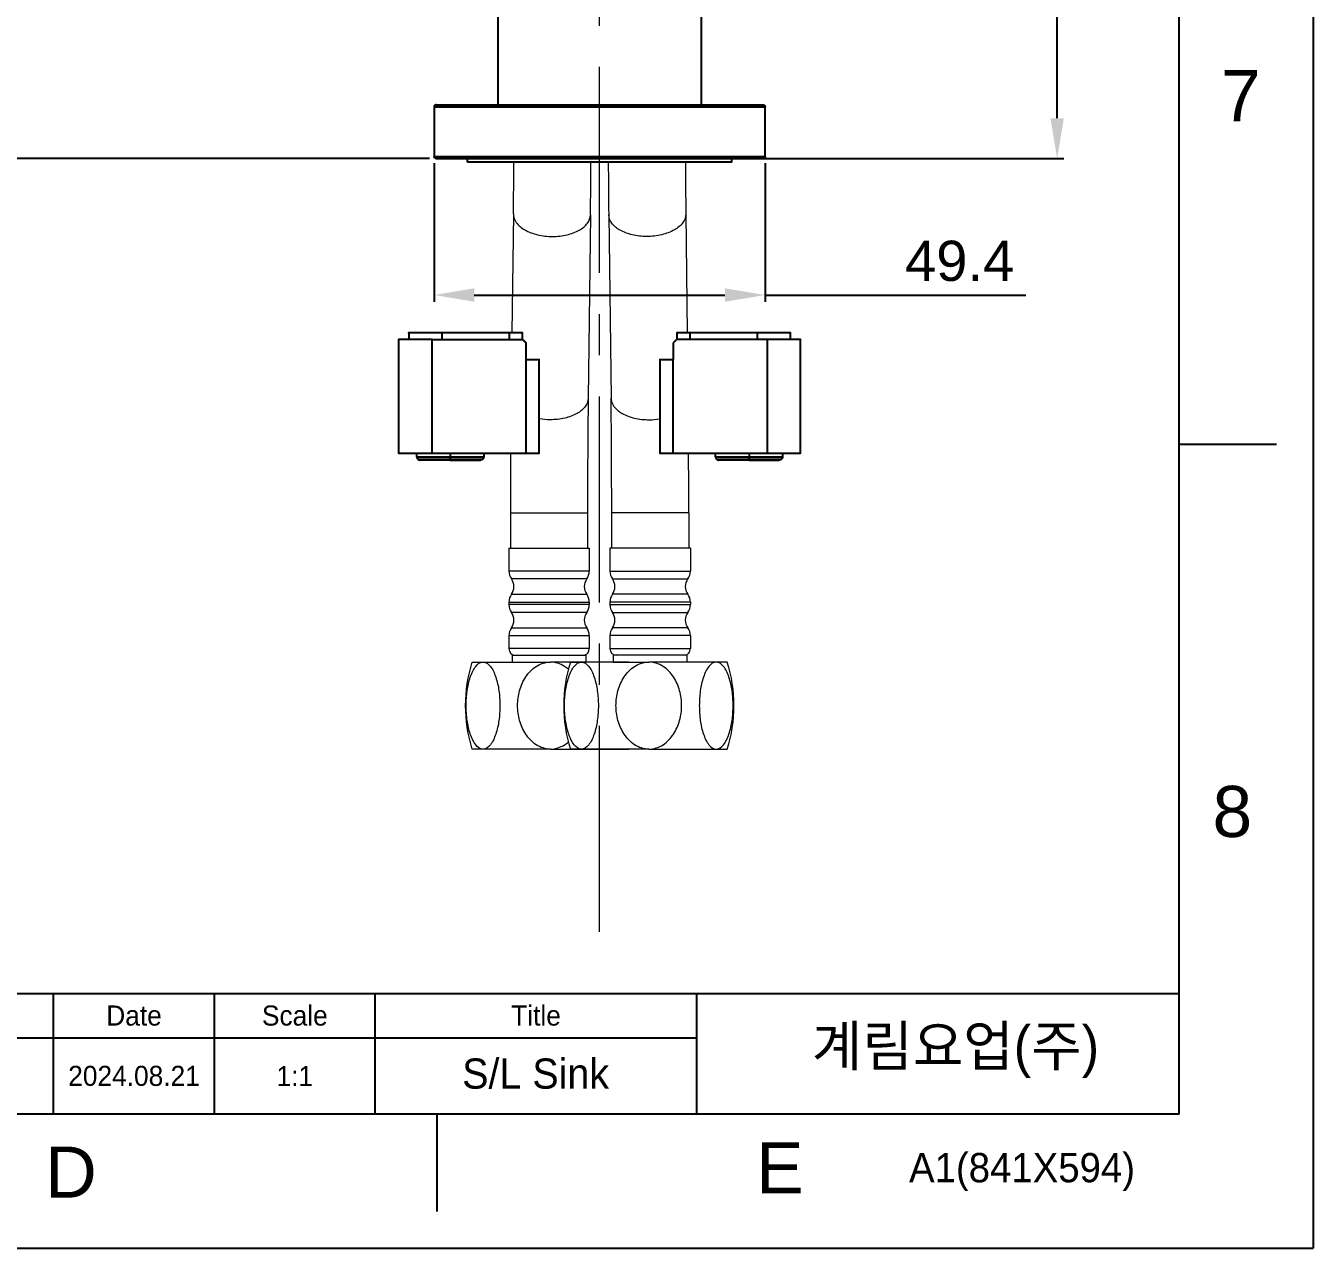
# Model space of a CAD drawing. Header units: inches. Extents: x 5272 to 5866, y -631 to 209.
# Drawn here: x 5674.1 to 5866.3, y -631 to -448.6 of the extents above; entities that cross this region are included whole.
import ezdxf

# ---------------------------------------------------------------- set-up
doc = ezdxf.new("R2010")
doc.units = ezdxf.units.IN
doc.header["$LTSCALE"] = 4.84
doc.header["$MEASUREMENT"] = 0
doc.linetypes.add('CENTERX2', pattern=[20.32, 12.7, -2.54, 2.54, -2.54])
doc.layers.get('0').update_dxf_attribs({"linetype": 'CONTINUOUS', "lineweight": 13})
for name, color, linetype, lineweight in [('CENTER', 1, 'CENTERX2', 15), ('DIM', 3, 'CONTINUOUS', 9), ('TEXT', 2, 'CONTINUOUS', 13)]:
    doc.layers.add(name, color=color, linetype=linetype, lineweight=lineweight)
doc.layers.add('FORM', color=7, linetype='CONTINUOUS')
doc.styles.add('ROMANS', font='Gulim.ttf')
doc.styles.get("Standard").update_dxf_attribs({"font": 'arial.ttf'})
doc.dimstyles.new('사본 DIMSTYLE_1', dxfattribs={"dimtxt": 6, "dimasz": 6, "dimexe": 1, "dimexo": 1, "dimgap": 2, "dimtad": 1, "dimtih": 1, "dimtoh": 1, "dimdec": 1, "dimdsep": 46, "dimtxsty": 'Standard', "dimcen": 0, "dimclrd": 3, "dimclre": 3, "dimclrt": 4, "dimazin": 0, "dimtp": 0.3, "dimtm": 0.3, "dimtfac": 1, "dimtdec": 1, "dimtofl": 0, "dimtmove": 0, "dimatfit": 3, "dimfxl": 1, "dimtolj": 1, "dimtzin": 0, "dimarcsym": 0})

# ---------------------------------------------------------------- blocks, each defined once
blk = doc.blocks.new('*D3')
at = {"layer": 'DIM', "color": 3, "lineweight": -2, "transparency": 16777216}
for p, q in [((5760.75, -267.36), (5829.03, -267.36)), ((5828.03, -273.36), (5828.03, -362.8)), ((5828.03, -462.36), (5828.03, -372.93)), ((5760.75, -468.36), (5829.03, -468.36))]:
    blk.add_line(p, q, dxfattribs=at)
at = {"layer": 'DIM', "color": 3, "transparency": 16777216}
for points in [[(5827.03, -273.36), (5829.03, -273.36), (5828.03, -267.36)], [(5827.03, -462.36), (5829.03, -462.36), (5828.03, -468.36)]]:
    blk.add_solid(points, dxfattribs=at)
at = {"layer": 'DIM', "color": 4, "transparency": 16777216, "insert": (5828.03, -367.86), "char_height": 6, "attachment_point": 5}
blk.add_mtext('\\A1;201', dxfattribs=at)
blk = doc.blocks.new('*D7')
at = {"layer": 'DIM', "color": 3, "lineweight": -2, "transparency": 16777216}
for p, q in [((5735.05, -469.06), (5735.05, -489.74)), ((5784.45, -469.06), (5784.45, -489.74)), ((5741.05, -488.74), (5778.45, -488.74)), ((5784.45, -488.74), (5823.38, -488.74))]:
    blk.add_line(p, q, dxfattribs=at)
at = {"layer": 'DIM', "color": 3, "transparency": 16777216}
for points in [[(5741.05, -487.74), (5741.05, -489.74), (5735.05, -488.74)], [(5778.45, -487.74), (5778.45, -489.74), (5784.45, -488.74)]]:
    blk.add_solid(points, dxfattribs=at)
at = {"layer": 'DIM', "color": 4, "transparency": 16777216, "insert": (5813.48, -483.68), "char_height": 6, "attachment_point": 5}
blk.add_mtext('\\A1;49.4', dxfattribs=at)
blk = doc.blocks.new('*D13')
at = {"layer": 'DIM', "color": 3, "lineweight": -2, "transparency": 16777216}
for p, q in [((5544.13, -155.7), (5528.75, -155.7)), ((5529.75, -161.7), (5529.75, -306.96)), ((5529.75, -462.36), (5529.75, -317.1)), ((5734.35, -468.36), (5528.75, -468.36))]:
    blk.add_line(p, q, dxfattribs=at)
at = {"layer": 'DIM', "color": 3, "transparency": 16777216}
for points in [[(5528.75, -161.7), (5530.75, -161.7), (5529.75, -155.7)], [(5528.75, -462.36), (5530.75, -462.36), (5529.75, -468.36)]]:
    blk.add_solid(points, dxfattribs=at)
at = {"layer": 'DIM', "color": 4, "transparency": 16777216, "insert": (5529.75, -312.03), "char_height": 6, "attachment_point": 5}
blk.add_mtext('\\A1;312.7', dxfattribs=at)

msp = doc.modelspace()

# ---------------------------------------------------------------- linework, layer by layer
at = {"color": 7, "linetype": 'Continuous'}
for p, q in [((5746.88, -476.64), (5746.67, -494.36)), ((5758.38, -476.78), (5758.05, -504.12)), ((5761.12, -476.78), (5761.45, -504.12)), ((5772.62, -476.64), (5772.83, -494.36)), ((5746.46, -521.26), (5757.96, -521.26)), ((5746.46, -521.26), (5746.46, -526.5)), ((5757.96, -521.26), (5757.96, -526.5)), ((5773.04, -521.26), (5761.54, -521.26)), ((5761.54, -521.26), (5761.54, -526.5)), ((5773.04, -521.26), (5773.04, -526.5)), ((5746.21, -526.5), (5758.21, -526.5)), ((5746.21, -526.5), (5746.21, -529.94)), ((5758.21, -526.5), (5758.21, -529.94)), ((5773.29, -526.5), (5761.29, -526.5)), ((5761.29, -526.5), (5761.29, -529.94)), ((5773.29, -526.5), (5773.29, -529.94)), ((5758.21, -529.94), (5746.21, -529.94)), ((5761.29, -529.94), (5773.29, -529.94)), ((5757.83, -531.1), (5746.58, -531.1)), ((5761.67, -531.1), (5772.92, -531.1)), ((5746.58, -533.39), (5757.83, -533.39)), ((5772.92, -533.39), (5761.67, -533.39)), ((5746.21, -534.56), (5758.21, -534.56)), ((5746.21, -534.56), (5746.21, -534.94)), ((5758.21, -534.94), (5746.21, -534.94)), ((5757.83, -536.1), (5746.58, -536.1)), ((5758.21, -534.56), (5758.21, -534.94)), ((5773.29, -534.56), (5761.29, -534.56)), ((5761.29, -534.56), (5761.29, -534.94)), ((5761.29, -534.94), (5773.29, -534.94)), ((5761.67, -536.1), (5772.92, -536.1)), ((5773.29, -534.56), (5773.29, -534.94)), ((5746.21, -539.56), (5758.21, -539.56)), ((5746.21, -539.56), (5746.21, -541.5)), ((5746.58, -538.39), (5757.83, -538.39)), ((5758.21, -539.56), (5758.21, -541.5)), ((5773.29, -539.56), (5761.29, -539.56)), ((5761.29, -539.56), (5761.29, -541.5)), ((5772.92, -538.39), (5761.67, -538.39)), ((5773.29, -539.56), (5773.29, -541.5)), ((5758.21, -541.5), (5746.21, -541.5)), ((5761.29, -541.5), (5773.29, -541.5)), ((5740.71, -543.5), (5752.4, -543.5)), ((5746.71, -542.5), (5757.71, -542.5)), ((5746.71, -542.5), (5746.71, -543.5)), ((5764.1, -543.5), (5752.4, -543.5)), ((5755.39, -543.5), (5757.71, -543.5)), ((5757.71, -542.5), (5757.71, -543.5)), ((5772.79, -542.5), (5761.79, -542.5)), ((5761.79, -542.5), (5761.79, -543.5)), ((5761.79, -543.5), (5767.09, -543.5)), ((5778.79, -543.5), (5767.09, -543.5)), ((5772.79, -542.5), (5772.79, -543.5)), ((5752.4, -556.5), (5740.71, -556.5)), ((5752.4, -556.5), (5764.1, -556.5)), ((5767.09, -556.5), (5755.39, -556.5)), ((5767.09, -556.5), (5778.79, -556.5))]:
    msp.add_line(p, q, dxfattribs=at)
for centre, radius, start, end in [((4478.74, -461.74), 1268.23, 359.32714, 359.67842), ((4476.52, -461.72), 1281.95, 359.3272, 359.681), ((7042.97, -461.72), 1281.95, 180.319, 180.6728), ((7040.76, -461.74), 1268.23, 180.32158, 180.67286), ((7137.29, -520.22), 1379.34, 179.33143, 180.04331), ((4382.21, -520.22), 1379.34, 359.95669, 0.66857), ((7137.15, -520.22), 1390.7, 179.67635, 180.043), ((4382.35, -520.22), 1390.7, 359.957, 0.32365), ((5748.21, -529.94), 2, 180, 215.6591), ((5756.21, -529.94), 2, 324.3409, 0), ((5763.29, -529.94), 2, 180, 215.6591), ((5771.29, -529.94), 2, 324.3409, 0), ((5744.96, -532.27), 2, 0.59, 35.6591), ((5744.96, -532.23), 2, 324.3409, 359.41), ((5759.46, -532.27), 2, 144.3409, 179.41), ((5759.46, -532.23), 2, 180.59, 215.6591), ((5760.04, -532.27), 2, 0.59, 35.6591), ((5760.04, -532.23), 2, 324.3409, 359.41), ((5774.54, -532.27), 2, 144.3409, 179.41), ((5774.54, -532.23), 2, 180.59, 215.6591), ((5748.21, -534.56), 2, 144.3409, 180), ((5756.21, -534.56), 2, 0, 35.6591), ((5763.29, -534.56), 2, 144.3409, 180), ((5771.29, -534.56), 2, 0, 35.6591), ((5748.21, -534.94), 2, 180, 215.6591), ((5744.96, -537.27), 2, 0.59, 35.6591), ((5759.46, -537.27), 2, 144.3409, 179.41), ((5756.21, -534.94), 2, 324.3409, 0), ((5763.29, -534.94), 2, 180, 215.6591), ((5760.04, -537.27), 2, 0.59, 35.6591), ((5774.54, -537.27), 2, 144.3409, 179.41), ((5771.29, -534.94), 2, 324.3409, 0), ((5744.96, -537.23), 2, 324.3409, 359.41), ((5759.46, -537.23), 2, 180.59, 215.6591), ((5760.04, -537.23), 2, 324.3409, 359.41), ((5774.54, -537.23), 2, 180.59, 215.6591), ((5748.21, -539.56), 2, 144.3409, 180), ((5756.21, -539.56), 2, 0, 35.6591), ((5763.29, -539.56), 2, 144.3409, 180), ((5771.29, -539.56), 2, 0, 35.6591), ((5747.21, -541.5), 1, 180, 270), ((5757.21, -541.5), 1, 270, 0), ((5762.29, -541.5), 1, 180, 270), ((5772.29, -541.5), 1, 270, 0), ((5761.33, -550), 21.63, 162.5077, 197.4923), ((5776.02, -550), 21.63, 162.5077, 197.4923), ((5758.17, -550), 21.63, 342.5077, 17.4923)]:
    msp.add_arc(centre, radius, start, end, dxfattribs=at)
at = {"lineweight": -3}
for points in [[(5744.55, -378.93), (5744.55, -419.65), (5744.55, -460.36)], [(5774.95, -460.36), (5774.95, -419.65), (5774.95, -378.93)], [(5735.05, -460.66), (5735.05, -464.36), (5735.05, -468.06)], [(5784.45, -468.06), (5784.45, -464.36), (5784.45, -460.66)], [(5740.05, -468.86), (5740.05, -468.61), (5740.05, -468.36)], [(5740.05, -468.86), (5740.05, -468.61), (5740.05, -468.36)], [(5779.45, -468.36), (5779.45, -468.61), (5779.45, -468.86)], [(5779.45, -468.36), (5779.45, -468.61), (5779.45, -468.86)], [(5729.75, -495.36), (5729.75, -503.86), (5729.75, -512.36)], [(5731.25, -494.36), (5731.25, -494.86), (5731.25, -495.36)], [(5734.75, -512.36), (5734.75, -503.86), (5734.75, -495.36)], [(5734.75, -495.36), (5741.5, -495.36), (5748.25, -495.36)], [(5746.25, -494.36), (5741.25, -494.36), (5736.25, -494.36)], [(5736.25, -495.36), (5736.25, -494.86), (5736.25, -494.36)], [(5746.25, -494.36), (5746.25, -494.86), (5746.25, -495.36)], [(5748.25, -495.36), (5748.25, -494.86), (5748.25, -494.36)], [(5748.25, -495.36), (5748.5, -495.61), (5748.75, -495.86)], [(5771.25, -495.36), (5771, -495.61), (5770.75, -495.86)], [(5771.25, -494.36), (5771.25, -494.86), (5771.25, -495.36)], [(5784.75, -495.36), (5778, -495.36), (5771.25, -495.36)], [(5783.25, -494.36), (5778.25, -494.36), (5773.25, -494.36)], [(5773.25, -495.36), (5773.25, -494.86), (5773.25, -494.36)], [(5783.25, -494.36), (5783.25, -494.86), (5783.25, -495.36)], [(5784.75, -495.36), (5784.75, -503.86), (5784.75, -512.36)], [(5788.25, -495.36), (5788.25, -494.86), (5788.25, -494.36)], [(5789.75, -512.36), (5789.75, -503.86), (5789.75, -495.36)], [(5748.75, -495.86), (5748.75, -497.11), (5748.75, -498.36)], [(5770.75, -495.86), (5770.75, -497.11), (5770.75, -498.36)], [(5748.75, -498.36), (5748.75, -505.36), (5748.75, -512.36)], [(5750.75, -512.36), (5750.75, -505.36), (5750.75, -498.36)], [(5768.75, -498.36), (5768.75, -505.36), (5768.75, -512.36)], [(5770.75, -512.36), (5770.75, -505.36), (5770.75, -498.36)], [(5732.45, -512.86), (5732.45, -512.61), (5732.45, -512.36)], [(5734.75, -512.36), (5741.75, -512.36), (5748.75, -512.36)], [(5737.45, -512.36), (5737.45, -512.61), (5737.45, -512.86)], [(5742.45, -512.36), (5742.45, -512.61), (5742.45, -512.86)], [(5770.75, -512.36), (5777.75, -512.36), (5784.75, -512.36)], [(5777.05, -512.86), (5777.05, -512.61), (5777.05, -512.36)], [(5782.05, -512.36), (5782.05, -512.61), (5782.05, -512.86)], [(5787.05, -512.36), (5787.05, -512.61), (5787.05, -512.86)]]:
    msp.add_open_spline(points, degree=2, dxfattribs=at)
for points, weights in [([(5735.05, -460.66), (5735.05, -460.66), (5759.75, -460.66)], [1, 0.707106781187, 1]), ([(5735.35, -460.36), (5735.05, -460.36), (5735.05, -460.66)], [1, 0.707106781187, 1]), ([(5735.35, -460.36), (5735.35, -460.36), (5759.75, -460.36)], [1, 0.707106781187, 1]), ([(5759.75, -460.36), (5784.15, -460.36), (5784.15, -460.36)], [1, 0.707106781187, 1]), ([(5759.75, -460.66), (5784.45, -460.66), (5784.45, -460.66)], [1, 0.707106781187, 1]), ([(5784.15, -460.36), (5784.45, -460.36), (5784.45, -460.66)], [1, 0.707106781187, 1]), ([(5735.05, -468.06), (5735.05, -468.06), (5759.75, -468.06)], [1, 0.707106781187, 1]), ([(5735.35, -468.36), (5735.05, -468.36), (5735.05, -468.06)], [1, 0.707106781187, 1]), ([(5735.35, -468.36), (5735.35, -468.36), (5759.75, -468.36)], [1, 0.707106781187, 1]), ([(5759.75, -468.06), (5784.45, -468.06), (5784.45, -468.06)], [1, 0.707106781187, 1]), ([(5759.75, -468.36), (5784.15, -468.36), (5784.15, -468.36)], [1, 0.707106781187, 1]), ([(5784.45, -468.06), (5784.45, -468.36), (5784.15, -468.36)], [1, 0.707106781187, 1]), ([(5740.05, -468.86), (5740.05, -468.86), (5759.75, -468.86)], [1, 0.707106781187, 1]), ([(5759.75, -468.86), (5779.45, -468.86), (5779.45, -468.86)], [1, 0.707106781187, 1]), ([(5734.75, -495.36), (5729.75, -495.36), (5729.75, -495.36)], [1, 0.707106781187, 1]), ([(5736.25, -494.36), (5731.25, -494.36), (5731.25, -494.36)], [1, 0.707106781187, 1]), ([(5748.25, -494.36), (5748.25, -494.36), (5746.25, -494.36)], [1, 0.707106781187, 1]), ([(5773.25, -494.36), (5771.25, -494.36), (5771.25, -494.36)], [1, 0.707106781187, 1]), ([(5788.25, -494.36), (5788.25, -494.36), (5783.25, -494.36)], [1, 0.707106781187, 1]), ([(5789.75, -495.36), (5789.75, -495.36), (5784.75, -495.36)], [1, 0.707106781187, 1]), ([(5748.75, -498.36), (5750.75, -498.36), (5750.75, -498.36)], [1, 0.707106781187, 1]), ([(5768.75, -498.36), (5768.75, -498.36), (5770.75, -498.36)], [1, 0.707106781187, 1]), ([(5729.75, -512.36), (5729.75, -512.36), (5734.75, -512.36)], [1, 0.707106781187, 1]), ([(5732.45, -512.86), (5732.45, -512.86), (5737.45, -512.86)], [1, 0.707106781187, 1]), ([(5732.45, -512.86), (5732.45, -513.07), (5732.6, -513.22)], [1, 0.853553390594, 0.853553390593]), ([(5737.45, -512.86), (5742.45, -512.86), (5742.45, -512.86)], [1, 0.707106781187, 1]), ([(5737.45, -513.22), (5737.45, -513.07), (5737.45, -512.86)], [1, 0.92387953251, 1]), ([(5742.45, -512.86), (5742.45, -513.07), (5742.3, -513.22)], [1, 0.853553390594, 0.853553390593]), ([(5748.75, -512.36), (5750.75, -512.36), (5750.75, -512.36)], [1, 0.707106781187, 1]), ([(5768.75, -512.36), (5768.75, -512.36), (5770.75, -512.36)], [1, 0.707106781187, 1]), ([(5777.05, -512.86), (5777.05, -512.86), (5782.05, -512.86)], [1, 0.707106781187, 1]), ([(5777.05, -512.86), (5777.05, -513.07), (5777.2, -513.22)], [1, 0.853553390594, 0.853553390593]), ([(5782.05, -512.86), (5787.05, -512.86), (5787.05, -512.86)], [1, 0.707106781187, 1]), ([(5782.05, -513.22), (5782.05, -513.07), (5782.05, -512.86)], [1, 0.92387953251, 1]), ([(5784.75, -512.36), (5789.75, -512.36), (5789.75, -512.36)], [1, 0.707106781187, 1]), ([(5787.05, -512.86), (5787.05, -513.07), (5786.9, -513.22)], [1, 0.853553390594, 0.853553390593]), ([(5732.6, -513.22), (5732.6, -513.22), (5737.45, -513.22)], [1, 0.707106781187, 1]), ([(5732.6, -513.22), (5732.74, -513.36), (5732.95, -513.36)], [0.853553390593, 0.853553390593, 0.999999999999]), ([(5737.45, -513.36), (5732.95, -513.36), (5732.95, -513.36)], [1, 0.707106781187, 1]), ([(5737.45, -513.22), (5742.3, -513.22), (5742.3, -513.22)], [1, 0.707106781187, 1]), ([(5737.45, -513.22), (5737.45, -513.36), (5737.45, -513.36)], [1, 0.923879532508, 1]), ([(5737.45, -513.36), (5741.95, -513.36), (5741.95, -513.36)], [1, 0.707106781187, 1]), ([(5742.3, -513.22), (5742.16, -513.36), (5741.95, -513.36)], [0.853553390593, 0.853553390593, 0.999999999999]), ([(5777.2, -513.22), (5777.2, -513.22), (5782.05, -513.22)], [1, 0.707106781187, 1]), ([(5777.2, -513.22), (5777.34, -513.36), (5777.55, -513.36)], [0.853553390593, 0.853553390593, 0.999999999999]), ([(5782.05, -513.36), (5777.55, -513.36), (5777.55, -513.36)], [1, 0.707106781187, 1]), ([(5782.05, -513.22), (5786.9, -513.22), (5786.9, -513.22)], [1, 0.707106781187, 1]), ([(5782.05, -513.22), (5782.05, -513.36), (5782.05, -513.36)], [1, 0.923879532508, 1]), ([(5782.05, -513.36), (5786.55, -513.36), (5786.55, -513.36)], [1, 0.707106781187, 1]), ([(5786.9, -513.22), (5786.76, -513.36), (5786.55, -513.36)], [0.853553390593, 0.853553390593, 0.999999999999])]:
    msp.add_rational_spline(points, weights, degree=2, dxfattribs=at)
at = {"color": 7, "linetype": 'Continuous'}
for points, knots in [([(5746.88, -476.64), (5746.88, -477.09), (5747.27, -478.1), (5748.64, -479.16), (5750.53, -479.85), (5751.96, -480), (5752.71, -480)], [0, 0, 0, 0, 0.185308, 0.414015, 0.692301, 1, 1, 1, 1]), ([(5752.71, -480), (5753.44, -480), (5754.83, -479.86), (5756.65, -479.2), (5757.98, -478.19), (5758.38, -477.21), (5758.38, -476.78)], [0, 0, 0, 0, 0.3083, 0.585609, 0.81378, 1, 1, 1, 1]), ([(5766.78, -480), (5766.06, -480), (5764.67, -479.86), (5762.85, -479.2), (5761.52, -478.19), (5761.12, -477.21), (5761.12, -476.78)], [0, 0, 0, 0, 0.3083, 0.585609, 0.81378, 1, 1, 1, 1]), ([(5772.62, -476.64), (5772.62, -477.09), (5772.23, -478.1), (5770.85, -479.16), (5768.97, -479.85), (5767.53, -480), (5766.78, -480)], [0, 0, 0, 0, 0.185308, 0.414015, 0.692301, 1, 1, 1, 1]), ([(5758.05, -504.12), (5758.04, -504.56), (5757.65, -505.54), (5756.32, -506.55), (5754.49, -507.21), (5753.11, -507.35), (5752.38, -507.35)], [0, 0, 0, 0, 0.18622, 0.414391, 0.6917, 1, 1, 1, 1]), ([(5761.45, -504.12), (5761.45, -504.56), (5761.85, -505.54), (5763.18, -506.55), (5765, -507.21), (5766.39, -507.35), (5767.12, -507.35)], [0, 0, 0, 0, 0.18622, 0.414391, 0.6917, 1, 1, 1, 1]), ([(5739.82, -550), (5739.82, -549.26), (5739.92, -547.82), (5740.29, -546.09), (5740.78, -544.88), (5741.28, -544.01), (5741.92, -543.5), (5742.35, -543.5)], [0, 0, 0, 0, 0.301519, 0.585419, 0.713806, 0.827791, 1, 1, 1, 1]), ([(5742.35, -543.5), (5742.77, -543.5), (5743.42, -544.01), (5743.92, -544.88), (5744.41, -546.09), (5744.77, -547.82), (5744.87, -549.26), (5744.87, -550)], [0, 0, 0, 0, 0.172211, 0.286185, 0.414574, 0.69849, 1, 1, 1, 1]), ([(5747.51, -550), (5747.51, -549.25), (5747.7, -547.75), (5748.61, -545.67), (5750.16, -544), (5751.67, -543.5), (5752.4, -543.5)], [0, 0, 0, 0, 0.250945, 0.501572, 0.751539, 1, 1, 1, 1]), ([(5755.09, -544.57), (5754.91, -544.42), (5754.13, -543.83), (5753.14, -543.5), (5752.4, -543.5)], [0.6735137, 0.6735137, 0.6735137, 0.6735137, 0.7515389, 1, 1, 1, 1]), ([(5754.51, -550), (5754.51, -549.26), (5754.61, -547.82), (5754.98, -546.09), (5755.47, -544.88), (5755.97, -544.01), (5756.61, -543.5), (5757.04, -543.5)], [0, 0, 0, 0, 0.301519, 0.585419, 0.713806, 0.827791, 1, 1, 1, 1]), ([(5757.04, -543.5), (5757.46, -543.5), (5758.1, -544.01), (5758.6, -544.88), (5759.09, -546.09), (5759.46, -547.82), (5759.56, -549.26), (5759.56, -550)], [0, 0, 0, 0, 0.172211, 0.286185, 0.414574, 0.69849, 1, 1, 1, 1]), ([(5762.19, -550), (5762.19, -549.25), (5762.39, -547.75), (5763.3, -545.67), (5764.85, -544), (5766.35, -543.5), (5767.09, -543.5)], [0, 0, 0, 0, 0.250945, 0.501572, 0.751539, 1, 1, 1, 1]), ([(5771.99, -550), (5771.99, -549.25), (5771.79, -547.75), (5770.89, -545.67), (5769.33, -544), (5767.83, -543.5), (5767.09, -543.5)], [0, 0, 0, 0, 0.250945, 0.501572, 0.751539, 1, 1, 1, 1]), ([(5777.15, -543.5), (5776.73, -543.5), (5776.08, -544.01), (5775.58, -544.88), (5775.09, -546.09), (5774.72, -547.82), (5774.63, -549.26), (5774.63, -550)], [0, 0, 0, 0, 0.172211, 0.286185, 0.414574, 0.69849, 1, 1, 1, 1]), ([(5779.67, -550), (5779.67, -549.26), (5779.58, -547.82), (5779.21, -546.09), (5778.72, -544.88), (5778.22, -544.01), (5777.57, -543.5), (5777.15, -543.5)], [0, 0, 0, 0, 0.301519, 0.585419, 0.713806, 0.827791, 1, 1, 1, 1]), ([(5742.35, -556.5), (5741.92, -556.5), (5741.28, -555.98), (5740.78, -555.12), (5740.29, -553.91), (5739.92, -552.18), (5739.82, -550.74), (5739.82, -550)], [0, 0, 0, 0, 0.172211, 0.286185, 0.414574, 0.69849, 1, 1, 1, 1]), ([(5744.87, -550), (5744.87, -550.74), (5744.77, -552.18), (5744.41, -553.91), (5743.92, -555.12), (5743.42, -555.98), (5742.77, -556.5), (5742.35, -556.5)], [0, 0, 0, 0, 0.301519, 0.585419, 0.713806, 0.827791, 1, 1, 1, 1]), ([(5752.4, -556.5), (5751.66, -556.5), (5750.16, -556), (5748.61, -554.32), (5747.7, -552.25), (5747.51, -550.75), (5747.51, -550)], [0, 0, 0, 0, 0.248459, 0.498422, 0.74906, 1, 1, 1, 1]), ([(5757.04, -556.5), (5756.61, -556.5), (5755.97, -555.98), (5755.47, -555.12), (5754.98, -553.91), (5754.61, -552.18), (5754.51, -550.74), (5754.51, -550)], [0, 0, 0, 0, 0.172211, 0.286185, 0.414574, 0.69849, 1, 1, 1, 1]), ([(5759.56, -550), (5759.56, -550.74), (5759.46, -552.18), (5759.09, -553.91), (5758.6, -555.12), (5758.1, -555.98), (5757.46, -556.5), (5757.04, -556.5)], [0, 0, 0, 0, 0.301519, 0.585419, 0.713806, 0.827791, 1, 1, 1, 1]), ([(5767.09, -556.5), (5766.35, -556.5), (5764.85, -556), (5763.3, -554.32), (5762.39, -552.25), (5762.19, -550.75), (5762.19, -550)], [0, 0, 0, 0, 0.248459, 0.498422, 0.74906, 1, 1, 1, 1]), ([(5767.09, -556.5), (5767.83, -556.5), (5769.33, -556), (5770.89, -554.32), (5771.79, -552.25), (5771.99, -550.75), (5771.99, -550)], [0, 0, 0, 0, 0.248459, 0.498422, 0.74906, 1, 1, 1, 1]), ([(5774.63, -550), (5774.63, -550.74), (5774.72, -552.18), (5775.09, -553.91), (5775.58, -555.12), (5776.08, -555.98), (5776.73, -556.5), (5777.15, -556.5)], [0, 0, 0, 0, 0.301519, 0.585419, 0.713806, 0.827791, 1, 1, 1, 1]), ([(5777.15, -556.5), (5777.57, -556.5), (5778.22, -555.98), (5778.72, -555.12), (5779.21, -553.91), (5779.58, -552.18), (5779.67, -550.74), (5779.67, -550)], [0, 0, 0, 0, 0.172211, 0.286185, 0.414574, 0.69849, 1, 1, 1, 1]), ([(5752.41, -556.5), (5753.15, -556.5), (5754.13, -556.17), (5754.91, -555.58), (5755.09, -555.43)], [0, 0, 0, 0, 0.2484591, 0.3263664, 0.3263664, 0.3263664, 0.3263664])]:
    msp.add_open_spline(points, degree=3, knots=knots, dxfattribs=at)
for points in [[(5752.38, -507.35), (5751.84, -507.35), (5751.29, -507.31), (5750.75, -507.22)], [(5767.12, -507.35), (5767.66, -507.35), (5768.21, -507.31), (5768.75, -507.22)]]:
    msp.add_open_spline(points, degree=3, dxfattribs=at)
at = {"layer": 'CENTER', "ltscale": 0.5}
msp.add_line((5759.75, -583.78), (5759.75, -160.38), dxfattribs=at)
at = {"layer": 'FORM'}
for p, q in [((5866.26, 209.03), (5866.26, -630.97)), ((5846.26, -610.97), (5846.26, 189.03)), ((5521.66, -592.97), (5846.26, -592.97)), ((5678.26, -610.97), (5678.26, -592.97)), ((5678.26, -610.97), (5678.26, -592.97)), ((5678.26, -610.97), (5678.26, -592.97)), ((5702.26, -610.97), (5702.26, -592.97)), ((5726.26, -610.97), (5726.26, -592.97)), ((5774.26, -610.97), (5774.26, -592.97)), ((5521.66, -599.57), (5774.26, -599.57)), ((5846.26, -610.97), (5292.26, -610.97)), ((5735.46, -610.97), (5735.46, -625.51)), ((5272.26, -630.97), (5866.26, -630.97))]:
    msp.add_line(p, q, dxfattribs=at)
at = {"layer": 'FORM', "color": 7, "linetype": 'Continuous'}
msp.add_line((5846.26, -510.97), (5860.79, -510.97), dxfattribs=at)

# ---------------------------------------------------------------- texts
at = {"layer": 'FORM', "char_height": 7.62, "attachment_point": 5}
for s, width, insert in [('7', 50, (5855.46, -458.99)), ('8', 50, (5854.18, -565.85)), ('D', 10, (5680.86, -619.61)), ('E', 10, (5786.65, -618.98))]:
    msp.add_mtext_dynamic_manual_height_columns(s, width=width, gutter_width=12.5, heights=[0], dxfattribs=dict(at, insert=insert))
at = {"layer": 'TEXT', "style": 'ROMANS'}
msp.add_text('A1(841X594)', height=4.375, dxfattribs=at).set_placement((5805.93, -621.13))
at = {"layer": 'TEXT', "attachment_point": 5, "style": 'ROMANS'}
for s, width, insert, char_height in [('Date', 24, (5690.26, -596.27), 3), ('Scale', 24, (5714.26, -596.27), 3), ('Title', 48, (5750.26, -596.27), 3), ('S/L Sink', 38.1765, (5750.2, -604.94), 4.5), ('2024.08.21', 24, (5690.26, -605.27), 3), ('1:1', 24, (5714.26, -605.27), 3)]:
    msp.add_mtext_dynamic_manual_height_columns(s, width=width, gutter_width=15, heights=[0], dxfattribs=dict(at, insert=insert, char_height=char_height))
at = {"layer": 'TEXT', "linetype": 'CENTERX2', "insert": (5812.87, -601.68), "char_height": 6, "attachment_point": 5}
msp.add_mtext_dynamic_manual_height_columns('{\\fHYGothic-Medium|b0|i0|c129|p18;계림요업(주)}', width=72, gutter_width=15, heights=[0], dxfattribs=at)

# ---------------------------------------------------------------- dimensions: what is measured, and where the dimension line sits
at = {"layer": 'DIM'}
for base, p1, p2, picture, middle in [((5529.75, -468.36), (5545.13, -155.7), (5735.35, -468.36), '*D13', (5529.75, -312.03)), ((5828.03, -267.36), (5759.75, -468.36), (5759.75, -267.36), '*D3', (5828.03, -367.86))]:
    dim = msp.add_linear_dim(base=base, p1=p1, p2=p2, angle=90, dimstyle='사본 DIMSTYLE_1', dxfattribs=at)
    dim.commit()
    dim.dimension.update_dxf_attribs({"geometry": picture, "text_midpoint": middle})
dim = msp.add_linear_dim(base=(5784.45, -488.74), p1=(5735.05, -468.06), p2=(5784.45, -468.06), dimstyle='사본 DIMSTYLE_1', dxfattribs=at)
dim.commit()
dim.dimension.update_dxf_attribs({"geometry": '*D7', "text_midpoint": (5813.48, -488.74), "dimtype": 160})

doc.saveas('drawing.dxf')
